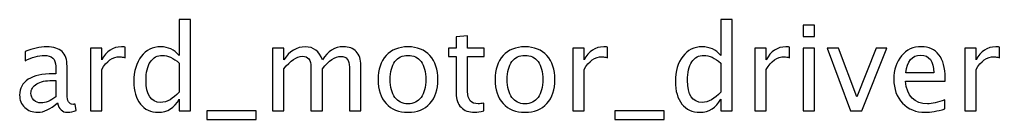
# Model space of a CAD drawing. Header units: centimetres. Extents: x -32.9 to 32.9, y -27.7 to 43.3.
# Drawn here: x 15.05 to 32.57, y 41.52 to 43.3 of the extents above; entities that cross this region are included whole.
import ezdxf

# ---------------------------------------------------------------- set-up
doc = ezdxf.new("R2010")
doc.units = ezdxf.units.CM
doc.header["$MEASUREMENT"] = 0
doc.layers.add('Layer 1', color=7, linetype='Continuous')

msp = doc.modelspace()

# ---------------------------------------------------------------- linework, layer by layer
at = {"layer": 'Layer 1'}
for points, knots in [([(17.90759, 41.67044), (17.90759, 41.67044), (17.90759, 41.88105), (17.90759, 41.88105), (17.90759, 41.88105), (17.82469, 41.72371), (17.69981, 41.64504), (17.53294, 41.64504), (17.53294, 41.64504), (17.39748, 41.64504), (17.29094, 41.69408), (17.21333, 41.7925), (17.21333, 41.7925), (17.13572, 41.89093), (17.09691, 42.02534), (17.09691, 42.19573), (17.09691, 42.19573), (17.09691, 42.38199), (17.14101, 42.53192), (17.22885, 42.64552), (17.22885, 42.64552), (17.31704, 42.75876), (17.43276, 42.81556), (17.57634, 42.81556), (17.57634, 42.81556), (17.70933, 42.81556), (17.82011, 42.76476), (17.90759, 42.66281), (17.90759, 42.66281), (17.90759, 42.66281), (17.90759, 43.30239), (17.90759, 43.30239), (17.90759, 43.30239), (17.90759, 43.30239), (18.1108, 43.30239), (18.1108, 43.30239), (18.1108, 43.30239), (18.1108, 43.30239), (18.1108, 41.67044), (18.1108, 41.67044), (18.1108, 41.67044), (18.1108, 41.67044), (17.90759, 41.67044), (17.90759, 41.67044)], [0, 0, 0, 0, 0.08333333, 0.08333333, 0.08333333, 0.08333333, 0.16666667, 0.16666667, 0.16666667, 0.16666667, 0.25, 0.25, 0.25, 0.25, 0.33333333, 0.33333333, 0.33333333, 0.33333333, 0.41666667, 0.41666667, 0.41666667, 0.41666667, 0.5, 0.5, 0.5, 0.5, 0.58333333, 0.58333333, 0.58333333, 0.58333333, 0.66666667, 0.66666667, 0.66666667, 0.66666667, 0.75, 0.75, 0.75, 0.75, 0.83333333, 0.83333333, 0.83333333, 0.83333333, 1, 1, 1, 1]), ([(27.591, 41.67044), (27.591, 41.67044), (27.591, 41.88105), (27.591, 41.88105), (27.591, 41.88105), (27.5081, 41.72371), (27.38322, 41.64504), (27.21635, 41.64504), (27.21635, 41.64504), (27.08089, 41.64504), (26.97435, 41.69408), (26.89674, 41.7925), (26.89674, 41.7925), (26.81913, 41.89093), (26.78032, 42.02534), (26.78032, 42.19573), (26.78032, 42.19573), (26.78032, 42.38199), (26.82442, 42.53192), (26.91226, 42.64552), (26.91226, 42.64552), (27.00045, 42.75876), (27.11617, 42.81556), (27.25975, 42.81556), (27.25975, 42.81556), (27.39274, 42.81556), (27.50352, 42.76476), (27.591, 42.66281), (27.591, 42.66281), (27.591, 42.66281), (27.591, 43.30239), (27.591, 43.30239), (27.591, 43.30239), (27.591, 43.30239), (27.79421, 43.30239), (27.79421, 43.30239), (27.79421, 43.30239), (27.79421, 43.30239), (27.79421, 41.67044), (27.79421, 41.67044), (27.79421, 41.67044), (27.79421, 41.67044), (27.591, 41.67044), (27.591, 41.67044)], [0, 0, 0, 0, 0.08333333, 0.08333333, 0.08333333, 0.08333333, 0.16666667, 0.16666667, 0.16666667, 0.16666667, 0.25, 0.25, 0.25, 0.25, 0.33333333, 0.33333333, 0.33333333, 0.33333333, 0.41666667, 0.41666667, 0.41666667, 0.41666667, 0.5, 0.5, 0.5, 0.5, 0.58333333, 0.58333333, 0.58333333, 0.58333333, 0.66666667, 0.66666667, 0.66666667, 0.66666667, 0.75, 0.75, 0.75, 0.75, 0.83333333, 0.83333333, 0.83333333, 0.83333333, 1, 1, 1, 1]), ([(29.06738, 42.99759), (29.06738, 42.99759), (29.06738, 43.20079), (29.06738, 43.20079), (29.06738, 43.20079), (29.06738, 43.20079), (29.27058, 43.20079), (29.27058, 43.20079), (29.27058, 43.20079), (29.27058, 43.20079), (29.27058, 42.99759), (29.27058, 42.99759), (29.27058, 42.99759), (29.27058, 42.99759), (29.06738, 42.99759), (29.06738, 42.99759)], [0, 0, 0, 0, 0.2, 0.2, 0.2, 0.2, 0.4, 0.4, 0.4, 0.4, 0.6, 0.6, 0.6, 0.6, 1, 1, 1, 1]), ([(23.35449, 41.67079), (23.2917, 41.65351), (23.23702, 41.64504), (23.1908, 41.64504), (23.1908, 41.64504), (23.08709, 41.64504), (23.0063, 41.67467), (22.94844, 41.73394), (22.94844, 41.73394), (22.89023, 41.79321), (22.86131, 41.8754), (22.86131, 41.98088), (22.86131, 41.98088), (22.86131, 41.98088), (22.86131, 42.63987), (22.86131, 42.63987), (22.86131, 42.63987), (22.86131, 42.63987), (22.7209, 42.63987), (22.7209, 42.63987), (22.7209, 42.63987), (22.7209, 42.63987), (22.7209, 42.79228), (22.7209, 42.79228), (22.7209, 42.79228), (22.7209, 42.79228), (22.86131, 42.79228), (22.86131, 42.79228), (22.86131, 42.79228), (22.86131, 42.79228), (22.86131, 42.99512), (22.86131, 42.99512), (22.86131, 42.99512), (22.86131, 42.99512), (23.06451, 43.01453), (23.06451, 43.01453), (23.06451, 43.01453), (23.06451, 43.01453), (23.06451, 42.79228), (23.06451, 42.79228), (23.06451, 42.79228), (23.06451, 42.79228), (23.35872, 42.79228), (23.35872, 42.79228), (23.35872, 42.79228), (23.35872, 42.79228), (23.35872, 42.63987), (23.35872, 42.63987), (23.35872, 42.63987), (23.35872, 42.63987), (23.06451, 42.63987), (23.06451, 42.63987), (23.06451, 42.63987), (23.06451, 42.63987), (23.06451, 42.01757), (23.06451, 42.01757), (23.06451, 42.01757), (23.06451, 41.87082), (23.12836, 41.79744), (23.25571, 41.79744), (23.25571, 41.79744), (23.28288, 41.79744), (23.31569, 41.80203), (23.35449, 41.81085), (23.35449, 41.81085), (23.35449, 41.81085), (23.35449, 41.67079), (23.35449, 41.67079)], [0, 0, 0, 0, 0.05555556, 0.05555556, 0.05555556, 0.05555556, 0.11111111, 0.11111111, 0.11111111, 0.11111111, 0.16666667, 0.16666667, 0.16666667, 0.16666667, 0.22222222, 0.22222222, 0.22222222, 0.22222222, 0.27777778, 0.27777778, 0.27777778, 0.27777778, 0.33333333, 0.33333333, 0.33333333, 0.33333333, 0.38888889, 0.38888889, 0.38888889, 0.38888889, 0.44444444, 0.44444444, 0.44444444, 0.44444444, 0.5, 0.5, 0.5, 0.5, 0.55555556, 0.55555556, 0.55555556, 0.55555556, 0.61111111, 0.61111111, 0.61111111, 0.61111111, 0.66666667, 0.66666667, 0.66666667, 0.66666667, 0.72222222, 0.72222222, 0.72222222, 0.72222222, 0.77777778, 0.77777778, 0.77777778, 0.77777778, 0.83333333, 0.83333333, 0.83333333, 0.83333333, 0.88888889, 0.88888889, 0.88888889, 0.88888889, 1, 1, 1, 1]), ([(15.72919, 41.81332), (15.60713, 41.70113), (15.48966, 41.64504), (15.37677, 41.64504), (15.37677, 41.64504), (15.28399, 41.64504), (15.20673, 41.67397), (15.1457, 41.73218), (15.1457, 41.73218), (15.08432, 41.79038), (15.05362, 41.86376), (15.05362, 41.95231), (15.05362, 41.95231), (15.05362, 42.07472), (15.10513, 42.16892), (15.20814, 42.23453), (15.20814, 42.23453), (15.31115, 42.30015), (15.45897, 42.33296), (15.65158, 42.33296), (15.65158, 42.33296), (15.65158, 42.33296), (15.69921, 42.33296), (15.69921, 42.33296), (15.69921, 42.33296), (15.69921, 42.33296), (15.69921, 42.46807), (15.69921, 42.46807), (15.69921, 42.46807), (15.69921, 42.59825), (15.63147, 42.66316), (15.49565, 42.66316), (15.49565, 42.66316), (15.39053, 42.66316), (15.27552, 42.63), (15.15099, 42.56367), (15.15099, 42.56367), (15.15099, 42.56367), (15.15099, 42.73089), (15.15099, 42.73089), (15.15099, 42.73089), (15.28787, 42.78734), (15.41699, 42.81556), (15.53799, 42.81556), (15.53799, 42.81556), (15.66252, 42.81556), (15.75459, 42.78734), (15.81351, 42.73054), (15.81351, 42.73054), (15.87277, 42.67374), (15.90241, 42.58625), (15.90241, 42.46807), (15.90241, 42.46807), (15.90241, 42.46807), (15.90241, 41.96113), (15.90241, 41.96113), (15.90241, 41.96113), (15.90241, 41.84507), (15.93804, 41.78686), (16.00965, 41.78686), (16.00965, 41.78686), (16.01847, 41.78686), (16.03153, 41.78827), (16.04881, 41.79109), (16.04881, 41.79109), (16.04881, 41.79109), (16.06328, 41.6782), (16.06328, 41.6782), (16.06328, 41.6782), (16.01706, 41.65598), (15.96626, 41.64504), (15.91052, 41.64504), (15.91052, 41.64504), (15.81562, 41.64504), (15.7553, 41.70113), (15.72919, 41.81332)], [0, 0, 0, 0, 0.05, 0.05, 0.05, 0.05, 0.1, 0.1, 0.1, 0.1, 0.15, 0.15, 0.15, 0.15, 0.2, 0.2, 0.2, 0.2, 0.25, 0.25, 0.25, 0.25, 0.3, 0.3, 0.3, 0.3, 0.35, 0.35, 0.35, 0.35, 0.4, 0.4, 0.4, 0.4, 0.45, 0.45, 0.45, 0.45, 0.5, 0.5, 0.5, 0.5, 0.55, 0.55, 0.55, 0.55, 0.6, 0.6, 0.6, 0.6, 0.65, 0.65, 0.65, 0.65, 0.7, 0.7, 0.7, 0.7, 0.75, 0.75, 0.75, 0.75, 0.8, 0.8, 0.8, 0.8, 0.85, 0.85, 0.85, 0.85, 0.9, 0.9, 0.9, 0.9, 1, 1, 1, 1]), ([(16.31974, 41.67044), (16.31974, 41.67044), (16.31974, 42.79228), (16.31974, 42.79228), (16.31974, 42.79228), (16.31974, 42.79228), (16.52294, 42.79228), (16.52294, 42.79228), (16.52294, 42.79228), (16.52294, 42.79228), (16.52294, 42.58026), (16.52294, 42.58026), (16.52294, 42.58026), (16.60373, 42.73724), (16.72085, 42.81556), (16.87466, 42.81556), (16.87466, 42.81556), (16.89547, 42.81556), (16.91735, 42.81379), (16.93992, 42.81027), (16.93992, 42.81027), (16.93992, 42.81027), (16.93992, 42.62012), (16.93992, 42.62012), (16.93992, 42.62012), (16.90465, 42.63176), (16.8736, 42.63776), (16.84679, 42.63776), (16.84679, 42.63776), (16.71767, 42.63776), (16.60972, 42.56156), (16.52294, 42.40881), (16.52294, 42.40881), (16.52294, 42.40881), (16.52294, 41.67044), (16.52294, 41.67044), (16.52294, 41.67044), (16.52294, 41.67044), (16.31974, 41.67044), (16.31974, 41.67044)], [0, 0, 0, 0, 0.09090909, 0.09090909, 0.09090909, 0.09090909, 0.18181818, 0.18181818, 0.18181818, 0.18181818, 0.27272727, 0.27272727, 0.27272727, 0.27272727, 0.36363636, 0.36363636, 0.36363636, 0.36363636, 0.45454545, 0.45454545, 0.45454545, 0.45454545, 0.54545455, 0.54545455, 0.54545455, 0.54545455, 0.63636364, 0.63636364, 0.63636364, 0.63636364, 0.72727273, 0.72727273, 0.72727273, 0.72727273, 0.81818182, 0.81818182, 0.81818182, 0.81818182, 1, 1, 1, 1]), ([(19.57624, 41.67044), (19.57624, 41.67044), (19.57624, 42.79228), (19.57624, 42.79228), (19.57624, 42.79228), (19.57624, 42.79228), (19.77944, 42.79228), (19.77944, 42.79228), (19.77944, 42.79228), (19.77944, 42.79228), (19.77944, 42.58026), (19.77944, 42.58026), (19.77944, 42.58026), (19.87857, 42.73724), (20.00557, 42.81556), (20.16115, 42.81556), (20.16115, 42.81556), (20.31108, 42.81556), (20.41303, 42.73724), (20.46736, 42.58026), (20.46736, 42.58026), (20.56367, 42.73865), (20.68926, 42.81768), (20.84342, 42.81768), (20.84342, 42.81768), (20.94185, 42.81768), (21.0184, 42.78875), (21.07308, 42.73054), (21.07308, 42.73054), (21.12776, 42.67233), (21.15528, 42.59084), (21.15528, 42.48606), (21.15528, 42.48606), (21.15528, 42.48606), (21.15528, 41.67044), (21.15528, 41.67044), (21.15528, 41.67044), (21.15528, 41.67044), (20.95208, 41.67044), (20.95208, 41.67044), (20.95208, 41.67044), (20.95208, 41.67044), (20.95208, 42.45255), (20.95208, 42.45255), (20.95208, 42.45255), (20.95208, 42.58026), (20.90128, 42.64411), (20.79968, 42.64411), (20.79968, 42.64411), (20.69419, 42.64411), (20.58342, 42.56967), (20.46736, 42.42045), (20.46736, 42.42045), (20.46736, 42.42045), (20.46736, 41.67044), (20.46736, 41.67044), (20.46736, 41.67044), (20.46736, 41.67044), (20.26416, 41.67044), (20.26416, 41.67044), (20.26416, 41.67044), (20.26416, 41.67044), (20.26416, 42.45326), (20.26416, 42.45326), (20.26416, 42.45326), (20.26416, 42.58202), (20.21265, 42.64622), (20.10929, 42.64622), (20.10929, 42.64622), (20.00663, 42.64622), (19.89656, 42.57144), (19.77944, 42.42151), (19.77944, 42.42151), (19.77944, 42.42151), (19.77944, 41.67044), (19.77944, 41.67044), (19.77944, 41.67044), (19.77944, 41.67044), (19.57624, 41.67044), (19.57624, 41.67044)], [0, 0, 0, 0, 0.04761905, 0.04761905, 0.04761905, 0.04761905, 0.0952381, 0.0952381, 0.0952381, 0.0952381, 0.14285714, 0.14285714, 0.14285714, 0.14285714, 0.19047619, 0.19047619, 0.19047619, 0.19047619, 0.23809524, 0.23809524, 0.23809524, 0.23809524, 0.28571429, 0.28571429, 0.28571429, 0.28571429, 0.33333333, 0.33333333, 0.33333333, 0.33333333, 0.38095238, 0.38095238, 0.38095238, 0.38095238, 0.42857143, 0.42857143, 0.42857143, 0.42857143, 0.47619048, 0.47619048, 0.47619048, 0.47619048, 0.52380952, 0.52380952, 0.52380952, 0.52380952, 0.57142857, 0.57142857, 0.57142857, 0.57142857, 0.61904762, 0.61904762, 0.61904762, 0.61904762, 0.66666667, 0.66666667, 0.66666667, 0.66666667, 0.71428571, 0.71428571, 0.71428571, 0.71428571, 0.76190476, 0.76190476, 0.76190476, 0.76190476, 0.80952381, 0.80952381, 0.80952381, 0.80952381, 0.85714286, 0.85714286, 0.85714286, 0.85714286, 0.9047619, 0.9047619, 0.9047619, 0.9047619, 1, 1, 1, 1]), ([(21.99912, 41.64504), (21.83437, 41.64504), (21.70384, 41.6976), (21.60789, 41.80273), (21.60789, 41.80273), (21.51158, 41.90786), (21.4636, 42.05074), (21.4636, 42.231), (21.4636, 42.231), (21.4636, 42.41092), (21.51158, 42.55344), (21.60789, 42.65822), (21.60789, 42.65822), (21.70384, 42.76299), (21.83437, 42.81556), (21.99912, 42.81556), (21.99912, 42.81556), (22.16387, 42.81556), (22.29439, 42.76299), (22.39035, 42.65822), (22.39035, 42.65822), (22.48666, 42.55344), (22.53464, 42.41092), (22.53464, 42.231), (22.53464, 42.231), (22.53464, 42.05074), (22.48666, 41.90786), (22.39035, 41.80273), (22.39035, 41.80273), (22.29439, 41.6976), (22.16387, 41.64504), (21.99912, 41.64504)], [0, 0, 0, 0, 0.11111111, 0.11111111, 0.11111111, 0.11111111, 0.22222222, 0.22222222, 0.22222222, 0.22222222, 0.33333333, 0.33333333, 0.33333333, 0.33333333, 0.44444444, 0.44444444, 0.44444444, 0.44444444, 0.55555556, 0.55555556, 0.55555556, 0.55555556, 0.66666667, 0.66666667, 0.66666667, 0.66666667, 0.77777778, 0.77777778, 0.77777778, 0.77777778, 1, 1, 1, 1]), ([(24.09109, 41.64504), (23.92634, 41.64504), (23.79581, 41.6976), (23.69986, 41.80273), (23.69986, 41.80273), (23.60355, 41.90786), (23.55557, 42.05074), (23.55557, 42.231), (23.55557, 42.231), (23.55557, 42.41092), (23.60355, 42.55344), (23.69986, 42.65822), (23.69986, 42.65822), (23.79581, 42.76299), (23.92634, 42.81556), (24.09109, 42.81556), (24.09109, 42.81556), (24.25584, 42.81556), (24.38636, 42.76299), (24.48232, 42.65822), (24.48232, 42.65822), (24.57863, 42.55344), (24.62661, 42.41092), (24.62661, 42.231), (24.62661, 42.231), (24.62661, 42.05074), (24.57863, 41.90786), (24.48232, 41.80273), (24.48232, 41.80273), (24.38636, 41.6976), (24.25584, 41.64504), (24.09109, 41.64504)], [0, 0, 0, 0, 0.11111111, 0.11111111, 0.11111111, 0.11111111, 0.22222222, 0.22222222, 0.22222222, 0.22222222, 0.33333333, 0.33333333, 0.33333333, 0.33333333, 0.44444444, 0.44444444, 0.44444444, 0.44444444, 0.55555556, 0.55555556, 0.55555556, 0.55555556, 0.66666667, 0.66666667, 0.66666667, 0.66666667, 0.77777778, 0.77777778, 0.77777778, 0.77777778, 1, 1, 1, 1]), ([(24.94481, 41.67044), (24.94481, 41.67044), (24.94481, 42.79228), (24.94481, 42.79228), (24.94481, 42.79228), (24.94481, 42.79228), (25.14801, 42.79228), (25.14801, 42.79228), (25.14801, 42.79228), (25.14801, 42.79228), (25.14801, 42.58026), (25.14801, 42.58026), (25.14801, 42.58026), (25.2288, 42.73724), (25.34592, 42.81556), (25.49973, 42.81556), (25.49973, 42.81556), (25.52054, 42.81556), (25.54242, 42.81379), (25.56499, 42.81027), (25.56499, 42.81027), (25.56499, 42.81027), (25.56499, 42.62012), (25.56499, 42.62012), (25.56499, 42.62012), (25.52972, 42.63176), (25.49867, 42.63776), (25.47186, 42.63776), (25.47186, 42.63776), (25.34274, 42.63776), (25.23479, 42.56156), (25.14801, 42.40881), (25.14801, 42.40881), (25.14801, 42.40881), (25.14801, 41.67044), (25.14801, 41.67044), (25.14801, 41.67044), (25.14801, 41.67044), (24.94481, 41.67044), (24.94481, 41.67044)], [0, 0, 0, 0, 0.09090909, 0.09090909, 0.09090909, 0.09090909, 0.18181818, 0.18181818, 0.18181818, 0.18181818, 0.27272727, 0.27272727, 0.27272727, 0.27272727, 0.36363636, 0.36363636, 0.36363636, 0.36363636, 0.45454545, 0.45454545, 0.45454545, 0.45454545, 0.54545455, 0.54545455, 0.54545455, 0.54545455, 0.63636364, 0.63636364, 0.63636364, 0.63636364, 0.72727273, 0.72727273, 0.72727273, 0.72727273, 0.81818182, 0.81818182, 0.81818182, 0.81818182, 1, 1, 1, 1]), ([(28.20131, 41.67044), (28.20131, 41.67044), (28.20131, 42.79228), (28.20131, 42.79228), (28.20131, 42.79228), (28.20131, 42.79228), (28.40451, 42.79228), (28.40451, 42.79228), (28.40451, 42.79228), (28.40451, 42.79228), (28.40451, 42.58026), (28.40451, 42.58026), (28.40451, 42.58026), (28.4853, 42.73724), (28.60242, 42.81556), (28.75623, 42.81556), (28.75623, 42.81556), (28.77704, 42.81556), (28.79892, 42.81379), (28.82149, 42.81027), (28.82149, 42.81027), (28.82149, 42.81027), (28.82149, 42.62012), (28.82149, 42.62012), (28.82149, 42.62012), (28.78622, 42.63176), (28.75517, 42.63776), (28.72836, 42.63776), (28.72836, 42.63776), (28.59924, 42.63776), (28.49129, 42.56156), (28.40451, 42.40881), (28.40451, 42.40881), (28.40451, 42.40881), (28.40451, 41.67044), (28.40451, 41.67044), (28.40451, 41.67044), (28.40451, 41.67044), (28.20131, 41.67044), (28.20131, 41.67044)], [0, 0, 0, 0, 0.09090909, 0.09090909, 0.09090909, 0.09090909, 0.18181818, 0.18181818, 0.18181818, 0.18181818, 0.27272727, 0.27272727, 0.27272727, 0.27272727, 0.36363636, 0.36363636, 0.36363636, 0.36363636, 0.45454545, 0.45454545, 0.45454545, 0.45454545, 0.54545455, 0.54545455, 0.54545455, 0.54545455, 0.63636364, 0.63636364, 0.63636364, 0.63636364, 0.72727273, 0.72727273, 0.72727273, 0.72727273, 0.81818182, 0.81818182, 0.81818182, 0.81818182, 1, 1, 1, 1]), ([(29.06738, 41.67044), (29.06738, 41.67044), (29.06738, 42.79228), (29.06738, 42.79228), (29.06738, 42.79228), (29.06738, 42.79228), (29.27058, 42.79228), (29.27058, 42.79228), (29.27058, 42.79228), (29.27058, 42.79228), (29.27058, 41.67044), (29.27058, 41.67044), (29.27058, 41.67044), (29.27058, 41.67044), (29.06738, 41.67044), (29.06738, 41.67044)], [0, 0, 0, 0, 0.2, 0.2, 0.2, 0.2, 0.4, 0.4, 0.4, 0.4, 0.6, 0.6, 0.6, 0.6, 1, 1, 1, 1]), ([(29.91264, 41.67044), (29.91264, 41.67044), (29.49495, 42.79228), (29.49495, 42.79228), (29.49495, 42.79228), (29.49495, 42.79228), (29.69815, 42.79228), (29.69815, 42.79228), (29.69815, 42.79228), (29.69815, 42.79228), (30.02376, 41.92056), (30.02376, 41.92056), (30.02376, 41.92056), (30.02376, 41.92056), (30.36843, 42.79228), (30.36843, 42.79228), (30.36843, 42.79228), (30.36843, 42.79228), (30.55964, 42.79228), (30.55964, 42.79228), (30.55964, 42.79228), (30.55964, 42.79228), (30.11619, 41.67044), (30.11619, 41.67044), (30.11619, 41.67044), (30.11619, 41.67044), (29.91264, 41.67044), (29.91264, 41.67044)], [0, 0, 0, 0, 0.125, 0.125, 0.125, 0.125, 0.25, 0.25, 0.25, 0.25, 0.375, 0.375, 0.375, 0.375, 0.5, 0.5, 0.5, 0.5, 0.625, 0.625, 0.625, 0.625, 0.75, 0.75, 0.75, 0.75, 1, 1, 1, 1]), ([(31.59786, 41.70642), (31.46134, 41.6655), (31.34457, 41.64504), (31.2472, 41.64504), (31.2472, 41.64504), (31.08104, 41.64504), (30.94593, 41.70007), (30.84186, 41.80979), (30.84186, 41.80979), (30.73779, 41.9195), (30.68558, 42.06167), (30.68558, 42.23665), (30.68558, 42.23665), (30.68558, 42.40634), (30.73144, 42.54568), (30.82352, 42.65469), (30.82352, 42.65469), (30.91559, 42.76335), (31.03342, 42.81768), (31.177, 42.81768), (31.177, 42.81768), (31.31282, 42.81768), (31.41795, 42.76934), (31.49203, 42.67268), (31.49203, 42.67268), (31.56611, 42.57602), (31.60316, 42.43914), (31.60316, 42.2617), (31.60316, 42.2617), (31.60316, 42.2617), (31.6021, 42.19961), (31.6021, 42.19961), (31.6021, 42.19961), (31.6021, 42.19961), (30.89301, 42.19961), (30.89301, 42.19961), (30.89301, 42.19961), (30.92265, 41.9315), (31.05353, 41.79744), (31.2853, 41.79744), (31.2853, 41.79744), (31.37032, 41.79744), (31.47439, 41.82143), (31.59786, 41.86941), (31.59786, 41.86941), (31.59786, 41.86941), (31.59786, 41.70642), (31.59786, 41.70642)], [0, 0, 0, 0, 0.07692308, 0.07692308, 0.07692308, 0.07692308, 0.15384615, 0.15384615, 0.15384615, 0.15384615, 0.23076923, 0.23076923, 0.23076923, 0.23076923, 0.30769231, 0.30769231, 0.30769231, 0.30769231, 0.38461538, 0.38461538, 0.38461538, 0.38461538, 0.46153846, 0.46153846, 0.46153846, 0.46153846, 0.53846154, 0.53846154, 0.53846154, 0.53846154, 0.61538462, 0.61538462, 0.61538462, 0.61538462, 0.69230769, 0.69230769, 0.69230769, 0.69230769, 0.76923077, 0.76923077, 0.76923077, 0.76923077, 0.84615385, 0.84615385, 0.84615385, 0.84615385, 1, 1, 1, 1]), ([(31.95382, 41.67044), (31.95382, 41.67044), (31.95382, 42.79228), (31.95382, 42.79228), (31.95382, 42.79228), (31.95382, 42.79228), (32.15702, 42.79228), (32.15702, 42.79228), (32.15702, 42.79228), (32.15702, 42.79228), (32.15702, 42.58026), (32.15702, 42.58026), (32.15702, 42.58026), (32.23781, 42.73724), (32.35493, 42.81556), (32.50874, 42.81556), (32.50874, 42.81556), (32.52955, 42.81556), (32.55143, 42.81379), (32.574, 42.81027), (32.574, 42.81027), (32.574, 42.81027), (32.574, 42.62012), (32.574, 42.62012), (32.574, 42.62012), (32.53873, 42.63176), (32.50768, 42.63776), (32.48087, 42.63776), (32.48087, 42.63776), (32.35175, 42.63776), (32.2438, 42.56156), (32.15702, 42.40881), (32.15702, 42.40881), (32.15702, 42.40881), (32.15702, 41.67044), (32.15702, 41.67044), (32.15702, 41.67044), (32.15702, 41.67044), (31.95382, 41.67044), (31.95382, 41.67044)], [0, 0, 0, 0, 0.09090909, 0.09090909, 0.09090909, 0.09090909, 0.18181818, 0.18181818, 0.18181818, 0.18181818, 0.27272727, 0.27272727, 0.27272727, 0.27272727, 0.36363636, 0.36363636, 0.36363636, 0.36363636, 0.45454545, 0.45454545, 0.45454545, 0.45454545, 0.54545455, 0.54545455, 0.54545455, 0.54545455, 0.63636364, 0.63636364, 0.63636364, 0.63636364, 0.72727273, 0.72727273, 0.72727273, 0.72727273, 0.81818182, 0.81818182, 0.81818182, 0.81818182, 1, 1, 1, 1]), ([(17.90759, 42.52381), (17.80211, 42.61659), (17.70228, 42.66316), (17.60773, 42.66316), (17.60773, 42.66316), (17.5146, 42.66316), (17.44263, 42.62435), (17.39148, 42.54639), (17.39148, 42.54639), (17.34033, 42.46878), (17.31493, 42.35871), (17.31493, 42.21619), (17.31493, 42.21619), (17.31493, 41.95407), (17.40171, 41.82284), (17.57563, 41.82284), (17.57563, 41.82284), (17.68852, 41.82284), (17.79929, 41.88458), (17.90759, 42.0077), (17.90759, 42.0077), (17.90759, 42.0077), (17.90759, 42.52381), (17.90759, 42.52381)], [0, 0, 0, 0, 0.14285714, 0.14285714, 0.14285714, 0.14285714, 0.28571429, 0.28571429, 0.28571429, 0.28571429, 0.42857143, 0.42857143, 0.42857143, 0.42857143, 0.57142857, 0.57142857, 0.57142857, 0.57142857, 0.71428571, 0.71428571, 0.71428571, 0.71428571, 1, 1, 1, 1]), ([(21.99876, 41.79744), (22.09931, 41.79744), (22.17762, 41.83519), (22.23336, 41.91103), (22.23336, 41.91103), (22.28875, 41.98653), (22.31662, 42.09342), (22.31662, 42.231), (22.31662, 42.231), (22.31662, 42.36824), (22.28875, 42.47477), (22.23336, 42.55027), (22.23336, 42.55027), (22.17762, 42.62541), (22.09931, 42.66316), (21.99876, 42.66316), (21.99876, 42.66316), (21.89787, 42.66316), (21.81955, 42.62541), (21.76452, 42.55027), (21.76452, 42.55027), (21.70913, 42.47477), (21.68162, 42.36824), (21.68162, 42.231), (21.68162, 42.231), (21.68162, 42.09342), (21.70913, 41.98653), (21.76452, 41.91103), (21.76452, 41.91103), (21.81955, 41.83519), (21.89787, 41.79744), (21.99876, 41.79744)], [0, 0, 0, 0, 0.11111111, 0.11111111, 0.11111111, 0.11111111, 0.22222222, 0.22222222, 0.22222222, 0.22222222, 0.33333333, 0.33333333, 0.33333333, 0.33333333, 0.44444444, 0.44444444, 0.44444444, 0.44444444, 0.55555556, 0.55555556, 0.55555556, 0.55555556, 0.66666667, 0.66666667, 0.66666667, 0.66666667, 0.77777778, 0.77777778, 0.77777778, 0.77777778, 1, 1, 1, 1]), ([(24.09073, 41.79744), (24.19128, 41.79744), (24.26959, 41.83519), (24.32533, 41.91103), (24.32533, 41.91103), (24.38072, 41.98653), (24.40859, 42.09342), (24.40859, 42.231), (24.40859, 42.231), (24.40859, 42.36824), (24.38072, 42.47477), (24.32533, 42.55027), (24.32533, 42.55027), (24.26959, 42.62541), (24.19128, 42.66316), (24.09073, 42.66316), (24.09073, 42.66316), (23.98984, 42.66316), (23.91152, 42.62541), (23.85649, 42.55027), (23.85649, 42.55027), (23.8011, 42.47477), (23.77359, 42.36824), (23.77359, 42.231), (23.77359, 42.231), (23.77359, 42.09342), (23.8011, 41.98653), (23.85649, 41.91103), (23.85649, 41.91103), (23.91152, 41.83519), (23.98984, 41.79744), (24.09073, 41.79744)], [0, 0, 0, 0, 0.11111111, 0.11111111, 0.11111111, 0.11111111, 0.22222222, 0.22222222, 0.22222222, 0.22222222, 0.33333333, 0.33333333, 0.33333333, 0.33333333, 0.44444444, 0.44444444, 0.44444444, 0.44444444, 0.55555556, 0.55555556, 0.55555556, 0.55555556, 0.66666667, 0.66666667, 0.66666667, 0.66666667, 0.77777778, 0.77777778, 0.77777778, 0.77777778, 1, 1, 1, 1]), ([(27.591, 42.52381), (27.48552, 42.61659), (27.38569, 42.66316), (27.29114, 42.66316), (27.29114, 42.66316), (27.19801, 42.66316), (27.12604, 42.62435), (27.07489, 42.54639), (27.07489, 42.54639), (27.02374, 42.46878), (26.99834, 42.35871), (26.99834, 42.21619), (26.99834, 42.21619), (26.99834, 41.95407), (27.08512, 41.82284), (27.25904, 41.82284), (27.25904, 41.82284), (27.37193, 41.82284), (27.4827, 41.88458), (27.591, 42.0077), (27.591, 42.0077), (27.591, 42.0077), (27.591, 42.52381), (27.591, 42.52381)], [0, 0, 0, 0, 0.14285714, 0.14285714, 0.14285714, 0.14285714, 0.28571429, 0.28571429, 0.28571429, 0.28571429, 0.42857143, 0.42857143, 0.42857143, 0.42857143, 0.57142857, 0.57142857, 0.57142857, 0.57142857, 0.71428571, 0.71428571, 0.71428571, 0.71428571, 1, 1, 1, 1]), ([(30.9036, 42.35201), (30.9036, 42.35201), (31.3989, 42.35201), (31.3989, 42.35201), (31.3989, 42.35201), (31.3989, 42.56085), (31.32093, 42.66527), (31.16536, 42.66527), (31.16536, 42.66527), (31.00873, 42.66527), (30.92159, 42.56085), (30.9036, 42.35201)], [0, 0, 0, 0, 0.25, 0.25, 0.25, 0.25, 0.5, 0.5, 0.5, 0.5, 1, 1, 1, 1]), ([(15.69921, 41.92409), (15.69921, 41.92409), (15.69921, 42.21231), (15.69921, 42.21231), (15.69921, 42.21231), (15.69921, 42.21231), (15.63394, 42.21442), (15.63394, 42.21442), (15.63394, 42.21442), (15.52105, 42.21442), (15.43004, 42.19361), (15.36054, 42.15198), (15.36054, 42.15198), (15.2914, 42.11), (15.25682, 42.05462), (15.25682, 41.98547), (15.25682, 41.98547), (15.25682, 41.93714), (15.27411, 41.89622), (15.30833, 41.8627), (15.30833, 41.8627), (15.3429, 41.82919), (15.38488, 41.81226), (15.43462, 41.81226), (15.43462, 41.81226), (15.51929, 41.81226), (15.60749, 41.84965), (15.69921, 41.92409)], [0, 0, 0, 0, 0.125, 0.125, 0.125, 0.125, 0.25, 0.25, 0.25, 0.25, 0.375, 0.375, 0.375, 0.375, 0.5, 0.5, 0.5, 0.5, 0.625, 0.625, 0.625, 0.625, 0.75, 0.75, 0.75, 0.75, 1, 1, 1, 1]), ([(18.4036, 41.51804), (18.4036, 41.51804), (18.4036, 41.67044), (18.4036, 41.67044), (18.4036, 41.67044), (18.4036, 41.67044), (19.28413, 41.67044), (19.28413, 41.67044), (19.28413, 41.67044), (19.28413, 41.67044), (19.28413, 41.51804), (19.28413, 41.51804), (19.28413, 41.51804), (19.28413, 41.51804), (18.4036, 41.51804), (18.4036, 41.51804)], [0, 0, 0, 0, 0.2, 0.2, 0.2, 0.2, 0.4, 0.4, 0.4, 0.4, 0.6, 0.6, 0.6, 0.6, 1, 1, 1, 1]), ([(25.69658, 41.51804), (25.69658, 41.51804), (25.69658, 41.67044), (25.69658, 41.67044), (25.69658, 41.67044), (25.69658, 41.67044), (26.57711, 41.67044), (26.57711, 41.67044), (26.57711, 41.67044), (26.57711, 41.67044), (26.57711, 41.51804), (26.57711, 41.51804), (26.57711, 41.51804), (26.57711, 41.51804), (25.69658, 41.51804), (25.69658, 41.51804)], [0, 0, 0, 0, 0.2, 0.2, 0.2, 0.2, 0.4, 0.4, 0.4, 0.4, 0.6, 0.6, 0.6, 0.6, 1, 1, 1, 1])]:
    msp.add_open_spline(points, degree=3, knots=knots, dxfattribs=at)

doc.saveas('drawing.dxf')
